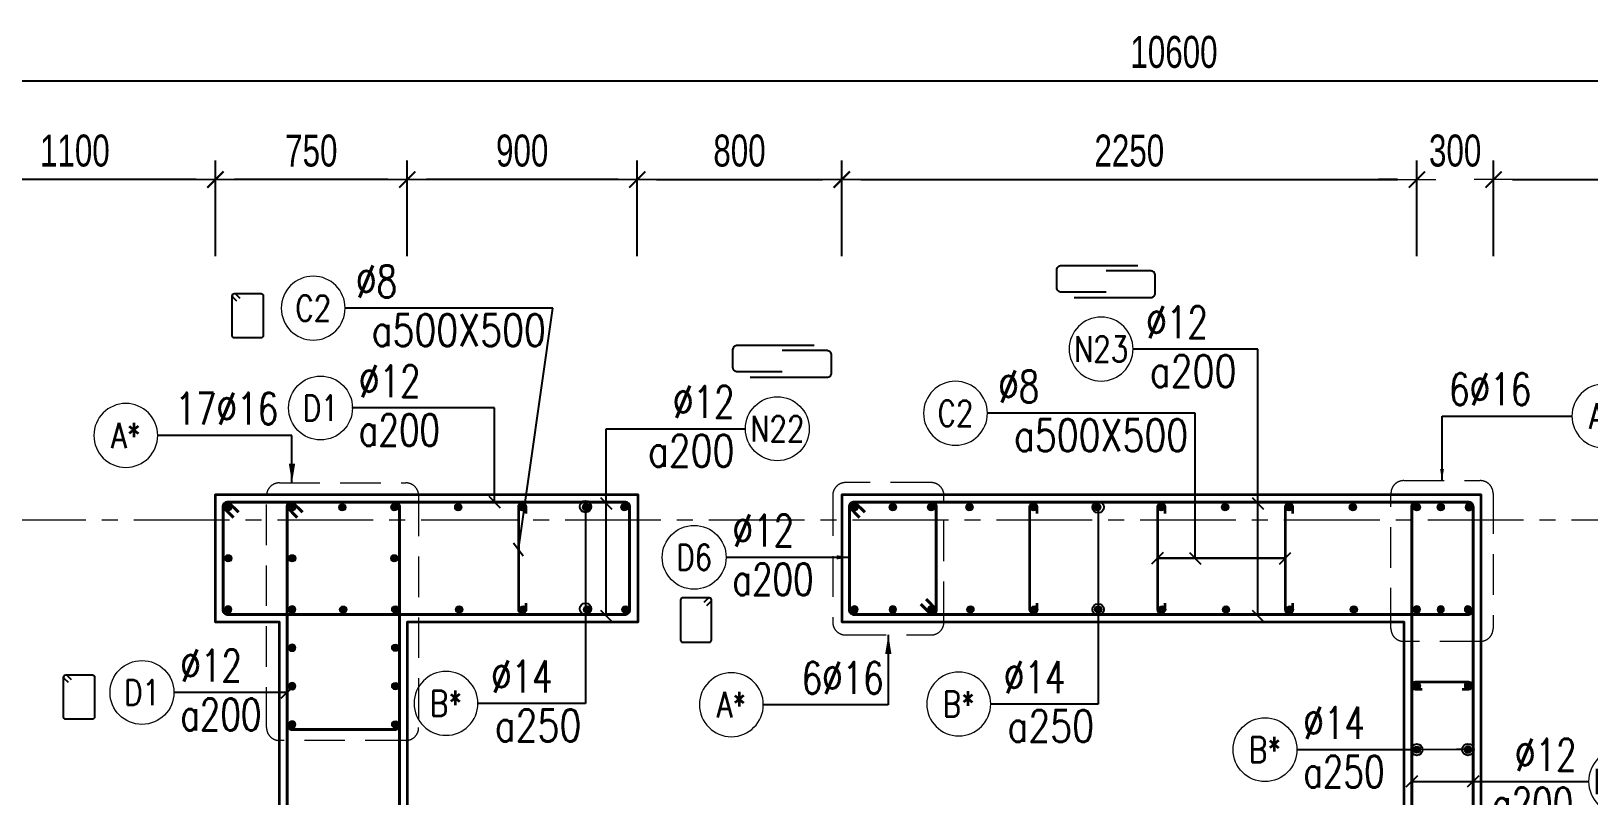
# Model space of a CAD drawing. Header units: millimetres. Extents: x 944027 to 981803, y -83026 to 82675.
# Drawn here: x 947700 to 953795, y -58965 to -55973 of the extents above; entities that cross this region are included whole.
import ezdxf
from ezdxf.enums import TextEntityAlignment as Align

# ---------------------------------------------------------------- set-up
doc = ezdxf.new("R2010")
doc.units = ezdxf.units.MM
doc.header["$MEASUREMENT"] = 0
doc.linetypes.add('HIDDEN2', pattern=[4.7625, 3.175, -1.5875])
doc.linetypes.add('HT_Grid$0$CENTER2', pattern=[1.125, 0.75, -0.125, 0.125, -0.125])
doc.layers.get('0').update_dxf_attribs({"lineweight": 20})
doc.layers.get('Defpoints').update_dxf_attribs({"color": 151, "lineweight": 9})
for name, color, linetype, lineweight in [('HT_Grid$0$NDC_S_AXIS', 5, 'HT_Grid$0$CENTER2', 13), ('KC-LEADER', 153, 'Continuous', 18), ('KC-THEP', 6, 'Continuous', 40), ('NDC_S_DIM', 1, 'Continuous', 15), ('NDC_S_HIDDEN', 8, 'HIDDEN2', 13), ('NDC_S_LEADER', 1, 'Continuous', 15), ('NDC_S_REBAR', 4, 'Continuous', 35), ('NDC_S_STIRRUP', 4, 'Continuous', 40), ('NDC_S_VN TEXT', 7, 'Continuous', 20), ('NDC_S_WALL', 6, 'Continuous', 35), ('OF_Core wall_1.2(B1-19F)$0$NDC_S_WALL', 6, 'Continuous', 35)]:
    doc.layers.add(name, color=color, linetype=linetype, lineweight=lineweight)
doc.layers.add('Leader', color=6, linetype='Continuous')
doc.layers.add('Ligature', color=1, linetype='Continuous')
doc.styles.add('NDC_ARIAL', font='arial.ttf', dxfattribs={"width": 0.85})
doc.styles.add('NDC_DIM', font='', dxfattribs={"width": 0.75})
doc.styles.add('NDC_EN TXT', font='romans.shx', dxfattribs={"width": 0.8})
doc.styles.get('NDC_DIM').set_extended_font_data('Dotum')
doc.dimstyles.new('NDC_1-50', dxfattribs={"dimscale": 50, "dimtxt": 2.5, "dimasz": 1, "dimexe": 1.5, "dimexo": 0, "dimgap": 0.8, "dimtad": 1, "dimdec": 0, "dimdsep": 46, "dimtxsty": 'NDC_ARIAL', "dimblk": 'DIMMARK', "dimcen": 49999.938995, "dimdle": 1.5, "dimclrd": 1, "dimclre": 1, "dimclrt": 3, "dimadec": 0, "dimazin": 0, "dimtfac": 1, "dimtdec": 0, "dimtix": 1, "dimtmove": 2, "dimatfit": 3, "dimfxl": 1, "dimarcsym": 0})
doc.dimstyles.new('NDC_dim_30', dxfattribs={"dimscale": 30, "dimtxt": 2.5, "dimasz": 1.5, "dimexe": 1.5, "dimexo": 2.5, "dimgap": 1, "dimtad": 1, "dimdec": 0, "dimzin": 0, "dimdsep": 46, "dimtxsty": 'NDC_DIM', "dimblk": 'DIMMARK', "dimcen": 0.09, "dimdle": 1.2, "dimclrd": 1, "dimclre": 1, "dimclrt": 3, "dimadec": 0, "dimazin": 0, "dimtfac": 1, "dimtdec": 0, "dimtix": 1, "dimtofl": 0, "dimtmove": 0, "dimatfit": 3, "dimfxl": 6, "dimfxlon": 1, "dimtolj": 1, "dimtzin": 0, "dimarcsym": 0})
doc.dimstyles.new('NDC_dim_50', dxfattribs={"dimscale": 50, "dimtxt": 2.5, "dimasz": 1.5, "dimexe": 1.5, "dimexo": 2.5, "dimgap": 1, "dimtad": 1, "dimdec": 0, "dimzin": 0, "dimdsep": 46, "dimtxsty": 'NDC_DIM', "dimblk": 'DIMMARK', "dimcen": 0.09, "dimdle": 1.2, "dimclrd": 1, "dimclre": 1, "dimclrt": 3, "dimadec": 0, "dimazin": 0, "dimtfac": 1, "dimtdec": 0, "dimtix": 1, "dimtofl": 0, "dimtmove": 0, "dimatfit": 3, "dimfxl": 6, "dimfxlon": 1, "dimtolj": 1, "dimtzin": 0, "dimarcsym": 0})

# ---------------------------------------------------------------- blocks, each defined once
blk = doc.blocks.new('THEP')
at = {"layer": 'KC-LEADER', "color": 6}
blk.add_circle((0, 0), 14, dxfattribs=at)
at = {"layer": 'KC-THEP'}
for p, q in [((-14, 0), (14, 0)), ((9.9, 9.9), (-9.9, -9.9)), ((-9.9, 9.9), (9.9, -9.9)), ((0, 14), (0, -14))]:
    blk.add_line(p, q, dxfattribs=at)
blk = doc.blocks.new('DIMMARK')
at = {"layer": 'NDC_S_DIM', "color": 1}
blk.add_line((-1.5, 0), (1, 0), dxfattribs=at)
at = {"layer": 'NDC_S_DIM', "color": 2, "const_width": 0.1}
blk.add_lwpolyline([(-0.424, -0.424), (0.424, 0.424)], dxfattribs=at)
blk = doc.blocks.new('*U11')
blk.add_circle((-2.5, 0), 2.5)
at = {"layer": 'NDC_S_VN TEXT', "color": 3, "style": 'NDC_EN TXT', "width": 0.75}
for tag, p in [('DK1', (0.5, 0.85)), ('KC1', (0.5, -2.97))]:
    blk.add_attdef(tag, p, '', height=2.5, dxfattribs=at)
at = {"layer": 'NDC_S_VN TEXT', "color": 7, "style": 'NDC_EN TXT', "width": 0.8}
blk.add_attdef('SH2', text='', height=2, dxfattribs=at).set_placement((-2.5, 0), align=Align.MIDDLE)
blk = doc.blocks.new('*U9')
blk.add_circle((2.5, 0), 2.5)
at = {"layer": 'NDC_S_VN TEXT', "color": 3, "style": 'NDC_EN TXT', "width": 0.75}
blk.add_attdef('DK2', text='', height=2.5, dxfattribs=at).set_placement((-0.85, 0.85), align=Align.RIGHT)
at = {"layer": 'NDC_S_VN TEXT', "color": 7, "style": 'NDC_EN TXT', "width": 0.8}
blk.add_attdef('SH3', text='', height=2, dxfattribs=at).set_placement((2.5, 0), align=Align.MIDDLE)
blk = doc.blocks.new('*U10')
blk.add_circle((2.5, 0), 2.5)
at = {"layer": 'NDC_S_VN TEXT', "color": 3, "style": 'NDC_EN TXT'}
for tag, width, p in [('DK2', 0.75, (-0.85, 0.85)), ('KC2', 0.8, (-0.85, -2.97))]:
    blk.add_attdef(tag, text='', height=2.5, dxfattribs=dict(at, width=width)).set_placement(p, align=Align.RIGHT)
at = {"layer": 'NDC_S_VN TEXT', "color": 7, "style": 'NDC_EN TXT', "width": 0.8}
blk.add_attdef('SH3', text='', height=2, dxfattribs=at).set_placement((2.5, 0), align=Align.MIDDLE)
blk = doc.blocks.new('*U13')
blk.add_circle((-2.5, 0), 2.5)
at = {"layer": 'NDC_S_VN TEXT', "color": 3, "style": 'NDC_EN TXT', "width": 0.75}
blk.add_attdef('DK1', (0.5, 0.85), '', height=2.5, dxfattribs=at)
at = {"layer": 'NDC_S_VN TEXT', "color": 7, "style": 'NDC_EN TXT', "width": 0.8}
blk.add_attdef('SH2', text='', height=2, dxfattribs=at).set_placement((-2.5, 0), align=Align.MIDDLE)
blk = doc.blocks.new('*D640')
at = {"layer": 'Defpoints', "color": 0, "transparency": 16777216}
for p in [(945183.5, -57785.4), (948671.5, -57785.4), (948686.8, -57885.4)]:
    blk.add_point(p, dxfattribs=at)
at = {"layer": 'NDC_S_DIM', "color": 1, "lineweight": -2, "transparency": 16777216}
for p, q in [((945183.5, -57710.4), (945183.5, -57635.4)), ((945483.5, -57785.4), (945108.5, -57785.4)), ((945483.5, -57885.4), (945108.5, -57885.4)), ((945183.5, -57960.4), (945183.5, -58035.4))]:
    blk.add_line(p, q, dxfattribs=at)
at = {"layer": 'NDC_S_DIM', "color": 1, "lineweight": -2, "transparency": 16777216, "xscale": 75, "yscale": 75, "zscale": 75}
for p, rotation in [((945183.5, -57785.4), 270), ((945183.5, -57885.4), 90)]:
    blk.add_blockref('DIMMARK', p, dxfattribs=dict(at, rotation=rotation))
at = {"layer": 'NDC_S_DIM', "color": 3, "transparency": 16777216, "insert": (945070.9, -57835.4), "char_height": 125, "attachment_point": 5, "rotation": 90, "style": 'NDC_DIM'}
blk.add_mtext('\\A1;100', dxfattribs=at)
blk = doc.blocks.new('*D641')
at = {"layer": 'Defpoints', "color": 0, "transparency": 16777216}
for p in [(944801.6, -57885.4), (948686.8, -57885.4), (948664.1, -66885.4)]:
    blk.add_point(p, dxfattribs=at)
at = {"layer": 'NDC_S_DIM', "color": 1, "lineweight": -2, "transparency": 16777216}
for p, q in [((945101.6, -57885.4), (944726.6, -57885.4)), ((944801.6, -66810.4), (944801.6, -57960.4)), ((945101.6, -66885.4), (944726.6, -66885.4))]:
    blk.add_line(p, q, dxfattribs=at)
at = {"layer": 'NDC_S_DIM', "color": 1, "lineweight": -2, "transparency": 16777216, "xscale": 75, "yscale": 75, "zscale": 75}
for p, rotation in [((944801.6, -57885.4), 90), ((944801.6, -66885.4), 270)]:
    blk.add_blockref('DIMMARK', p, dxfattribs=dict(at, rotation=rotation))
at = {"layer": 'NDC_S_DIM', "color": 3, "transparency": 16777216, "insert": (944689, -62385.4), "char_height": 125, "attachment_point": 5, "rotation": 90, "style": 'NDC_DIM'}
blk.add_mtext('\\A1;9000', dxfattribs=at)
blk = doc.blocks.new('*D653')
at = {"layer": 'Defpoints', "color": 0, "transparency": 16777216}
for p in [(953421.5, -56553.8), (953121.5, -58285.4), (953421.5, -58285.4)]:
    blk.add_point(p, dxfattribs=at)
at = {"layer": 'NDC_S_DIM', "color": 1, "lineweight": -2, "transparency": 16777216}
for p, q in [((953121.5, -56853.8), (953121.5, -56478.8)), ((953421.5, -56853.8), (953421.5, -56478.8)), ((953046.5, -56553.8), (952971.5, -56553.8)), ((953496.5, -56553.8), (953571.5, -56553.8))]:
    blk.add_line(p, q, dxfattribs=at)
at = {"layer": 'NDC_S_DIM', "color": 1, "lineweight": -2, "transparency": 16777216, "xscale": 75, "yscale": 75, "zscale": 75}
blk.add_blockref('DIMMARK', (953121.5, -56553.8), dxfattribs=at)
at = {"layer": 'NDC_S_DIM', "color": 1, "lineweight": -2, "transparency": 16777216, "xscale": 75, "yscale": 75, "zscale": 75, "rotation": 180}
blk.add_blockref('DIMMARK', (953421.5, -56553.8), dxfattribs=at)
at = {"layer": 'NDC_S_DIM', "color": 3, "transparency": 16777216, "insert": (953271.5, -56441.2), "char_height": 125, "attachment_point": 5, "style": 'NDC_DIM'}
blk.add_mtext('\\A1;300', dxfattribs=at)
blk = doc.blocks.new('*D654')
at = {"layer": 'Defpoints', "color": 0, "transparency": 16777216}
for p in [(950871.8, -56553.8), (950071.5, -57815.4), (950871.8, -57815.4)]:
    blk.add_point(p, dxfattribs=at)
at = {"layer": 'NDC_S_DIM', "color": 1, "lineweight": -2, "transparency": 16777216}
for p, q in [((950071.5, -56853.8), (950071.5, -56478.8)), ((950871.8, -56853.8), (950871.8, -56478.8)), ((950146.5, -56553.8), (950796.8, -56553.8))]:
    blk.add_line(p, q, dxfattribs=at)
at = {"layer": 'NDC_S_DIM', "color": 1, "lineweight": -2, "transparency": 16777216, "xscale": 75, "yscale": 75, "zscale": 75, "rotation": 180}
blk.add_blockref('DIMMARK', (950071.5, -56553.8), dxfattribs=at)
at = {"layer": 'NDC_S_DIM', "color": 1, "lineweight": -2, "transparency": 16777216, "xscale": 75, "yscale": 75, "zscale": 75}
blk.add_blockref('DIMMARK', (950871.8, -56553.8), dxfattribs=at)
at = {"layer": 'NDC_S_DIM', "color": 3, "transparency": 16777216, "insert": (950471.7, -56441.2), "char_height": 125, "attachment_point": 5, "style": 'NDC_DIM'}
blk.add_mtext('\\A1;800', dxfattribs=at)
blk = doc.blocks.new('*D655')
at = {"layer": 'Defpoints', "color": 0, "transparency": 16777216}
for p in [(953121.5, -56553.8), (950871.8, -57815.4), (953121.5, -58285.4)]:
    blk.add_point(p, dxfattribs=at)
at = {"layer": 'NDC_S_DIM', "color": 1, "lineweight": -2, "transparency": 16777216}
for p, q in [((950871.8, -56853.8), (950871.8, -56478.8)), ((953121.5, -56853.8), (953121.5, -56478.8)), ((950946.8, -56553.8), (953046.5, -56553.8))]:
    blk.add_line(p, q, dxfattribs=at)
at = {"layer": 'NDC_S_DIM', "color": 1, "lineweight": -2, "transparency": 16777216, "xscale": 75, "yscale": 75, "zscale": 75, "rotation": 180}
blk.add_blockref('DIMMARK', (950871.8, -56553.8), dxfattribs=at)
at = {"layer": 'NDC_S_DIM', "color": 1, "lineweight": -2, "transparency": 16777216, "xscale": 75, "yscale": 75, "zscale": 75}
blk.add_blockref('DIMMARK', (953121.5, -56553.8), dxfattribs=at)
at = {"layer": 'NDC_S_DIM', "color": 3, "transparency": 16777216, "insert": (951996.7, -56441.2), "char_height": 125, "attachment_point": 5, "style": 'NDC_DIM'}
blk.add_mtext('\\A1;2250', dxfattribs=at)
blk = doc.blocks.new('*D656')
at = {"layer": 'Defpoints', "color": 0, "transparency": 16777216}
for p in [(957471.5, -56167.9), (957471.5, -57071), (946871.5, -57865.2)]:
    blk.add_point(p, dxfattribs=at)
at = {"layer": 'NDC_S_DIM', "color": 1, "lineweight": -2, "transparency": 16777216}
for p, q in [((946871.5, -56467.9), (946871.5, -56092.9)), ((957471.5, -56467.9), (957471.5, -56092.9)), ((946946.5, -56167.9), (957396.5, -56167.9))]:
    blk.add_line(p, q, dxfattribs=at)
at = {"layer": 'NDC_S_DIM', "color": 1, "lineweight": -2, "transparency": 16777216, "xscale": 75, "yscale": 75, "zscale": 75, "rotation": 180}
blk.add_blockref('DIMMARK', (946871.5, -56167.9), dxfattribs=at)
at = {"layer": 'NDC_S_DIM', "color": 1, "lineweight": -2, "transparency": 16777216, "xscale": 75, "yscale": 75, "zscale": 75}
blk.add_blockref('DIMMARK', (957471.5, -56167.9), dxfattribs=at)
at = {"layer": 'NDC_S_DIM', "color": 3, "transparency": 16777216, "insert": (952171.5, -56055.3), "char_height": 125, "attachment_point": 5, "style": 'NDC_DIM'}
blk.add_mtext('\\A1;10600', dxfattribs=at)
blk = doc.blocks.new('*D659')
at = {"layer": 'Defpoints', "color": 0, "ltscale": 200, "transparency": 16777216}
for p in [(949171.5, -56553.8), (950071.5, -57815.4), (949171.5, -58285.4)]:
    blk.add_point(p, dxfattribs=at)
at = {"layer": 'NDC_S_DIM', "color": 1, "lineweight": -2, "ltscale": 200, "transparency": 16777216}
for p, q in [((949171.5, -56853.8), (949171.5, -56478.8)), ((950071.5, -56853.8), (950071.5, -56478.8)), ((949996.5, -56553.8), (949246.5, -56553.8))]:
    blk.add_line(p, q, dxfattribs=at)
at = {"layer": 'NDC_S_DIM', "color": 1, "lineweight": -2, "ltscale": 200, "transparency": 16777216, "xscale": 75, "yscale": 75, "zscale": 75, "rotation": 180}
blk.add_blockref('DIMMARK', (949171.5, -56553.8), dxfattribs=at)
at = {"layer": 'NDC_S_DIM', "color": 1, "lineweight": -2, "ltscale": 200, "transparency": 16777216, "xscale": 75, "yscale": 75, "zscale": 75}
blk.add_blockref('DIMMARK', (950071.5, -56553.8), dxfattribs=at)
at = {"layer": 'NDC_S_DIM', "color": 3, "ltscale": 200, "transparency": 16777216, "insert": (949621.5, -56441.2), "char_height": 125, "attachment_point": 5, "style": 'NDC_DIM'}
blk.add_mtext('\\A1;900', dxfattribs=at)
blk = doc.blocks.new('*D660')
at = {"layer": 'Defpoints', "color": 0, "ltscale": 200, "transparency": 16777216}
for p in [(948421.5, -56553.8), (948421.5, -57785.4), (949171.5, -58285.4)]:
    blk.add_point(p, dxfattribs=at)
at = {"layer": 'NDC_S_DIM', "color": 1, "lineweight": -2, "ltscale": 200, "transparency": 16777216}
for p, q in [((948421.5, -56853.8), (948421.5, -56478.8)), ((949171.5, -56853.8), (949171.5, -56478.8)), ((949096.5, -56553.8), (948496.5, -56553.8))]:
    blk.add_line(p, q, dxfattribs=at)
at = {"layer": 'NDC_S_DIM', "color": 1, "lineweight": -2, "ltscale": 200, "transparency": 16777216, "xscale": 75, "yscale": 75, "zscale": 75, "rotation": 180}
blk.add_blockref('DIMMARK', (948421.5, -56553.8), dxfattribs=at)
at = {"layer": 'NDC_S_DIM', "color": 1, "lineweight": -2, "ltscale": 200, "transparency": 16777216, "xscale": 75, "yscale": 75, "zscale": 75}
blk.add_blockref('DIMMARK', (949171.5, -56553.8), dxfattribs=at)
at = {"layer": 'NDC_S_DIM', "color": 3, "ltscale": 200, "transparency": 16777216, "insert": (948796.5, -56441.2), "char_height": 125, "attachment_point": 5, "style": 'NDC_DIM'}
blk.add_mtext('\\A1;750', dxfattribs=at)
blk = doc.blocks.new('A$C72321851')
at = {"layer": 'Ligature'}
for points in [[(-60.9, -129.3), (-60.9, 170.9, -0.414214), (-43.3, 188.5), (25.8, 188.5, -0.414214), (43.4, 170.9), (43.4, -4.3)], [(-39.7, -4.3), (-39.7, -179.5, 0.414214), (-22.1, -197.1), (47, -197.1, 0.414214), (64.6, -179.5), (64.6, 120.7)]]:
    blk.add_lwpolyline(points, format="xyb", dxfattribs=at)
blk = doc.blocks.new('*D612')
at = {"layer": 'Defpoints', "color": 0, "ltscale": 200, "transparency": 16777216}
for p in [(954771.5, -56553.8), (953421.5, -58285.4), (954771.5, -58285.4)]:
    blk.add_point(p, dxfattribs=at)
at = {"layer": 'NDC_S_DIM', "color": 1, "lineweight": -2, "ltscale": 200, "transparency": 16777216}
for p, q in [((953421.5, -56853.8), (953421.5, -56478.8)), ((954771.5, -56853.8), (954771.5, -56478.8)), ((953496.5, -56553.8), (954696.5, -56553.8))]:
    blk.add_line(p, q, dxfattribs=at)
at = {"layer": 'NDC_S_DIM', "color": 1, "lineweight": -2, "ltscale": 200, "transparency": 16777216, "xscale": 75, "yscale": 75, "zscale": 75, "rotation": 180}
blk.add_blockref('DIMMARK', (953421.5, -56553.8), dxfattribs=at)
at = {"layer": 'NDC_S_DIM', "color": 1, "lineweight": -2, "ltscale": 200, "transparency": 16777216, "xscale": 75, "yscale": 75, "zscale": 75}
blk.add_blockref('DIMMARK', (954771.5, -56553.8), dxfattribs=at)
at = {"layer": 'NDC_S_DIM', "color": 3, "ltscale": 200, "transparency": 16777216, "insert": (954096.5, -56441.2), "char_height": 125, "attachment_point": 5, "style": 'NDC_DIM'}
blk.add_mtext('\\A1;1350', dxfattribs=at)
blk = doc.blocks.new('*D621')
at = {"layer": 'Defpoints', "color": 0, "ltscale": 200, "transparency": 16777216}
for p in [(948686.8, -57885.4), (945183.5, -58285.4), (949171.5, -58285.4)]:
    blk.add_point(p, dxfattribs=at)
at = {"layer": 'NDC_S_DIM', "color": 1, "lineweight": -2, "ltscale": 200, "transparency": 16777216}
for p, q in [((945483.5, -57885.4), (945108.5, -57885.4)), ((945183.5, -57960.4), (945183.5, -58210.4)), ((945483.5, -58285.4), (945108.5, -58285.4))]:
    blk.add_line(p, q, dxfattribs=at)
at = {"layer": 'NDC_S_DIM', "color": 1, "lineweight": -2, "ltscale": 200, "transparency": 16777216, "xscale": 75, "yscale": 75, "zscale": 75}
for p, rotation in [((945183.5, -57885.4), 90), ((945183.5, -58285.4), 270)]:
    blk.add_blockref('DIMMARK', p, dxfattribs=dict(at, rotation=rotation))
at = {"layer": 'NDC_S_DIM', "color": 3, "ltscale": 200, "transparency": 16777216, "insert": (945070.9, -58085.4), "char_height": 125, "attachment_point": 5, "rotation": 90, "style": 'NDC_DIM'}
blk.add_mtext('\\A1;400', dxfattribs=at)
blk = doc.blocks.new('*D622')
at = {"layer": 'Defpoints', "color": 0, "ltscale": 200, "transparency": 16777216}
for p in [(949171.5, -58285.4), (945183.5, -59985.4), (949171.5, -59985.4)]:
    blk.add_point(p, dxfattribs=at)
at = {"layer": 'NDC_S_DIM', "color": 1, "lineweight": -2, "ltscale": 200, "transparency": 16777216}
for p, q in [((945483.5, -58285.4), (945108.5, -58285.4)), ((945183.5, -58360.4), (945183.5, -59910.4)), ((945483.5, -59985.4), (945108.5, -59985.4))]:
    blk.add_line(p, q, dxfattribs=at)
at = {"layer": 'NDC_S_DIM', "color": 1, "lineweight": -2, "ltscale": 200, "transparency": 16777216, "xscale": 75, "yscale": 75, "zscale": 75}
for p, rotation in [((945183.5, -58285.4), 90), ((945183.5, -59985.4), 270)]:
    blk.add_blockref('DIMMARK', p, dxfattribs=dict(at, rotation=rotation))
at = {"layer": 'NDC_S_DIM', "color": 3, "ltscale": 200, "transparency": 16777216, "insert": (945070.9, -59135.4), "char_height": 125, "attachment_point": 5, "rotation": 90, "style": 'NDC_DIM'}
blk.add_mtext('\\A1;1700', dxfattribs=at)
blk = doc.blocks.new('*D763')
at = {"layer": 'Defpoints', "color": 0, "ltscale": 200, "transparency": 16777216}
for p in [(947321.5, -56553.8), (948421.5, -57785.4), (947321.5, -57934.7)]:
    blk.add_point(p, dxfattribs=at)
at = {"layer": 'NDC_S_DIM', "color": 1, "lineweight": -2, "ltscale": 200, "transparency": 16777216}
for p, q in [((947321.5, -56853.8), (947321.5, -56478.8)), ((948421.5, -56853.8), (948421.5, -56478.8)), ((948346.5, -56553.8), (947396.5, -56553.8))]:
    blk.add_line(p, q, dxfattribs=at)
at = {"layer": 'NDC_S_DIM', "color": 1, "lineweight": -2, "ltscale": 200, "transparency": 16777216, "xscale": 75, "yscale": 75, "zscale": 75, "rotation": 180}
blk.add_blockref('DIMMARK', (947321.5, -56553.8), dxfattribs=at)
at = {"layer": 'NDC_S_DIM', "color": 1, "lineweight": -2, "ltscale": 200, "transparency": 16777216, "xscale": 75, "yscale": 75, "zscale": 75}
blk.add_blockref('DIMMARK', (948421.5, -56553.8), dxfattribs=at)
at = {"layer": 'NDC_S_DIM', "color": 3, "ltscale": 200, "transparency": 16777216, "insert": (947871.5, -56441.2), "char_height": 125, "attachment_point": 5, "style": 'NDC_DIM'}
blk.add_mtext('\\A1;1100', dxfattribs=at)

msp = doc.modelspace()

# ---------------------------------------------------------------- linework, layer by layer
at = {"layer": 'HT_Grid$0$NDC_S_AXIS', "ltscale": 500}
msp.add_line((944726.6, -57885.4), (962802.4, -57885.4), dxfattribs=at)
at = {"layer": 'Ligature'}
for points in [[(948505.7, -57029.9), (948489.7, -57013.9, -0.668179), (948495.5, -57000), (948600.1, -57000, -0.414214), (948608.3, -57008.1), (948608.3, -57165.2, -0.414214), (948600.1, -57173.4), (948495.5, -57173.4, -0.414214), (948487.3, -57165.2), (948487.3, -57008.1, -0.668179), (948501.3, -57002.4), (948517.2, -57018.3)], [(950343.5, -58220.1), (950359.5, -58204.2, 0.668179), (950353.7, -58190.2), (950249.1, -58190.2, 0.414214), (950240.9, -58198.4), (950240.9, -58355.5, 0.414214), (950249.1, -58363.7), (950353.7, -58363.7, 0.414214), (950361.9, -58355.5), (950361.9, -58198.4, 0.668179), (950347.9, -58192.6), (950332, -58208.6)], [(947845.9, -58521.4), (947830, -58505.4, -0.668179), (947835.7, -58491.5), (947940.4, -58491.5, -0.414214), (947948.5, -58499.6), (947948.5, -58656.7, -0.414214), (947940.4, -58664.9), (947835.7, -58664.9, -0.414214), (947827.6, -58656.7), (947827.6, -58499.6, -0.668179), (947841.5, -58493.9), (947857.5, -58509.8)]]:
    msp.add_lwpolyline(points, format="xyb", dxfattribs=at)
at = {"layer": 'NDC_S_HIDDEN', "ltscale": 50}
for points in [[(948671.4, -57740.5), (949166.4, -57740.5, -0.414214), (949216.4, -57790.5), (949216.4, -58698, -0.414214), (949166.4, -58748), (948671.4, -58748, -0.414214), (948621.4, -58698), (948621.4, -57790.5, -0.414214)], [(951221.5, -57739.3), (950886.3, -57739.3, 0.414214), (950836.3, -57789.3), (950836.3, -58285.4, 0.414214), (950886.3, -58335.4), (951221.5, -58335.4, 0.414214), (951271.5, -58285.4), (951271.5, -57789.3, 0.414214)], [(953070.3, -57731.6), (953369.9, -57731.6, -0.414214), (953419.9, -57781.6), (953419.9, -58310.4, -0.414214), (953369.9, -58360.4), (953070.3, -58360.4, -0.414214), (953020.3, -58310.4), (953020.3, -57781.6, -0.414214)]]:
    msp.add_lwpolyline(points, format="xyb", close=True, dxfattribs=at)
at = {"layer": 'NDC_S_REBAR'}
for points in [[(949636.5, -57860.4), (949636.5, -57835.4, 1), (949606.5, -57835.4), (949606.5, -58235.4, 1), (949636.5, -58235.4), (949636.5, -58210.4)], [(951636.5, -57860.4), (951636.5, -57835.4, 1), (951606.5, -57835.4), (951606.5, -58235.4, 1), (951636.5, -58235.4), (951636.5, -58210.4)], [(952136.5, -57860.4), (952136.5, -57835.4, 1), (952106.5, -57835.4), (952106.5, -58235.4, 1), (952136.5, -58235.4), (952136.5, -58210.4)], [(952636.5, -57860.4), (952636.5, -57835.4, 1), (952606.5, -57835.4), (952606.5, -58235.4, 1), (952636.5, -58235.4), (952636.5, -58210.4)], [(953142, -58549.2), (953117, -58549.2, -1), (953117, -58519.2), (953324.1, -58519.2, -1), (953324.1, -58549.2), (953299.1, -58549.2)]]:
    msp.add_lwpolyline(points, format="xyb", dxfattribs=at)
at = {"layer": 'NDC_S_STIRRUP'}
for points in [[(948511.5, -57855.4), (948471.5, -57815.4, 0.414214), (948451.5, -57835.4), (948451.5, -58235.4, 0.414214), (948471.5, -58255.4), (950021.5, -58255.4, 0.414214), (950041.5, -58235.4), (950041.5, -57835.4, 0.414214), (950021.5, -57815.4), (948471.5, -57815.4, 0.414214), (948451.5, -57835.4), (948491.5, -57875.4)], [(948741.5, -57875.4), (948701.5, -57835.4, -0.414214), (948721.5, -57815.4), (949121.5, -57815.4, -0.414214), (949141.5, -57835.4), (949141.5, -58685.3, -0.414214), (949121.5, -58705.3), (948721.5, -58705.3, -0.414214), (948701.5, -58685.3), (948701.5, -57835.4, -0.414214), (948721.5, -57815.4), (948761.5, -57855.4)], [(948741.5, -57875.4), (948701.5, -57835.4, -0.414214), (948721.5, -57815.4), (949121.5, -57815.4, -0.414214), (949141.5, -57835.4), (949141.5, -66935.4, -0.414214), (949121.5, -66955.4), (948721.5, -66955.4, -0.414214), (948701.5, -66935.4), (948701.5, -57835.4, -0.414214), (948721.5, -57815.4), (948761.5, -57855.4)], [(951201.5, -58195.4), (951241.5, -58235.4, -0.414214), (951221.5, -58255.4), (950921.5, -58255.4, -0.414214), (950901.5, -58235.4), (950901.5, -57835.4, -0.414214), (950921.5, -57815.4), (951221.5, -57815.4, -0.414214), (951241.5, -57835.4), (951241.5, -58235.4, -0.414214), (951221.5, -58255.4), (951181.5, -58215.4)], [(950961.5, -57855.4), (950921.5, -57815.4, 0.414214), (950901.5, -57835.4), (950901.5, -58235.4, 0.414214), (950921.5, -58255.4), (953321.5, -58255.4, 0.414214), (953341.5, -58235.4), (953341.5, -57835.4, 0.414214), (953321.5, -57815.4), (950921.5, -57815.4, 0.414214), (950901.5, -57835.4), (950941.5, -57875.4)], [(953301.5, -60195.4), (953341.5, -60235.4, -0.414214), (953321.5, -60255.4), (953121.5, -60255.4, -0.414214), (953101.5, -60235.4), (953101.5, -57835.4, -0.414214), (953121.5, -57815.4), (953321.5, -57815.4, -0.414214), (953341.5, -57835.4), (953341.5, -60235.4, -0.414214), (953321.5, -60255.4), (953281.5, -60215.4)]]:
    msp.add_lwpolyline(points, format="xyb", dxfattribs=at)
at = {"layer": 'NDC_S_WALL', "ltscale": 10}
msp.add_lwpolyline([(948671.5, -66485.4), (948671.5, -58285.4), (948421.5, -58285.4), (948421.5, -57785.4), (950073.8, -57785.4), (950073.8, -58285.4), (949171.5, -58285.4), (949171.5, -59985.4), (953071.5, -59985.4), (953071.5, -58285.4), (950873.8, -58285.4), (950873.8, -57785.4), (953371.5, -57785.4), (953371.5, -60285.4), (952171.5, -60285.4), (952171.5, -60935.4), (951871.5, -60935.4), (951871.5, -60285.4), (949171.5, -60285.4), (949171.5, -65685.4)], dxfattribs=at)

# ---------------------------------------------------------------- block references
at = {"layer": 'KC-THEP'}
for p, rotation in [((948471.5, -57835.4), 9.668564436380946), ((948721.5, -57835.4), 9.668564436380946), ((948917.9, -57836.1), 9.66856443638095), ((949121.5, -57835.4), 9.66856443638095), ((949371.5, -57835.4), 9.66856443638095), ((949621.5, -57835.4), 9.66856443638095), ((949871.5, -57835.4), 9.66856443638095), ((950021.5, -57835.4), 9.66856443638095), ((950921.5, -57835.4), 189.6685644363809), ((951071.5, -57835.4), 189.6685644363809), ((951221.5, -57835.4), 189.6685644363809), ((951371.5, -57835.4), 9.66856443638095), ((951621.5, -57835.4), 9.66856443638095), ((951871.5, -57835.4), 9.66856443638095), ((952121.5, -57835.4), 9.66856443638095), ((952371.5, -57835.4), 9.66856443638095), ((952621.5, -57835.4), 9.66856443638095), ((952871.5, -57835.4), 9.66856443638095), ((953121.5, -57835.4), 9.668564436380946), ((953215.1, -57835.4), 9.668564436380946), ((948471.5, -58035.4), 9.668564436380946), ((948721.5, -58035.4), 9.668564436380946), ((949121.5, -58035.4), 9.66856443638095), ((948921.4, -58236.1), 9.66856443638095), ((949125, -58235.4), 9.66856443638095), ((949375, -58235.4), 9.66856443638095), ((949625, -58235.4), 9.66856443638095), ((949875, -58235.4), 9.66856443638095), ((950025, -58235.4), 9.66856443638095), ((951375, -58235.4), 9.66856443638095), ((951625, -58235.4), 9.66856443638095), ((951875, -58235.4), 9.66856443638095), ((952125, -58235.4), 9.66856443638095), ((952375, -58235.4), 9.66856443638095), ((952625, -58235.4), 9.66856443638095), ((952875, -58235.4), 9.66856443638095), ((949125, -58385.4), 9.66856443638095), ((949125, -58535.4), 9.66856443638095), ((953121.5, -58534.2), 189.6685644363809), ((949125, -58685.4), 9.66856443638095), ((953121.5, -58784.2), 189.6685644363809)]:
    msp.add_blockref('THEP', p, dxfattribs=dict(at, rotation=rotation))
at = {"layer": 'KC-THEP', "xscale": -1}
for p, rotation in [((953325, -57835.4), 170.331435563619), ((948471.5, -58235.4), 170.331435563619), ((948721.5, -58235.4), 170.331435563619), ((950921.5, -58235.4), 350.3314355636191), ((951071.5, -58235.4), 350.3314355636191), ((951221.5, -58235.4), 350.3314355636191), ((953121.5, -58235.4), 170.331435563619), ((953215.1, -58235.4), 170.331435563619), ((953321.5, -58235.4), 170.331435563619), ((948721.5, -58385.4), 170.331435563619), ((948721.5, -58535.4), 170.331435563619), ((953321.5, -58533.9), 350.3314355636191), ((948721.5, -58685.4), 170.331435563619), ((953321.5, -58783.9), 350.3314355636191)]:
    msp.add_blockref('THEP', p, dxfattribs=dict(at, rotation=rotation))
at = {"layer": 'Leader', "xscale": -1, "rotation": 270.0000000000001}
for p in [(951910, -56954.8), (950643.3, -57266.6)]:
    msp.add_blockref('A$C72321851', p, dxfattribs=at)
at = {"layer": 'NDC_S_VN TEXT'}
ref = msp.add_blockref('*U10', (948928.9, -57056.9), dxfattribs=dict(at, xscale=-50, yscale=50, zscale=50))
ref.add_attrib('SH3', 'C2', dxfattribs={"color": 7, "height": 100, "style": 'NDC_EN TXT', "width": 0.8}).set_placement((948803.9, -57056.9), align=Align.MIDDLE)
ref.add_attrib('DK2', '%%c8', dxfattribs={"color": 3, "height": 125, "style": 'NDC_EN TXT', "width": 0.75}).set_placement((949132.1, -57014.6), align=Align.RIGHT)
ref.add_attrib('KC2', 'a500X500', dxfattribs={"color": 3, "height": 125, "style": 'NDC_EN TXT', "width": 0.8}).set_placement((949714.2, -57205.5), align=Align.RIGHT)
ref = msp.add_blockref('*U10', (952011.4, -57216.9), dxfattribs=dict(at, xscale=-50, yscale=50, zscale=50))
ref.add_attrib('SH3', 'N23', dxfattribs={"color": 7, "height": 100, "style": 'NDC_EN TXT', "width": 0.8}).set_placement((951886.4, -57216.9), align=Align.MIDDLE)
ref.add_attrib('DK2', '%%C12', dxfattribs={"color": 3, "height": 125, "style": 'NDC_EN TXT', "width": 0.75}).set_placement((952303.9, -57174.6), align=Align.RIGHT)
ref.add_attrib('KC2', 'a200', dxfattribs={"color": 3, "height": 125, "style": 'NDC_EN TXT', "width": 0.8}).set_placement((952415.8, -57365.5), align=Align.RIGHT)
at = {"layer": 'NDC_S_VN TEXT', "xscale": 50, "yscale": 50, "zscale": 50}
for name, p, values in [('*U11', (948957.6, -57447.5), {'SH2': 'D1', 'DK1': '%%C12', 'KC1': 'a200'}), ('*U10', (950494.7, -57528.7), {'SH3': 'N22', 'DK2': '%%C12', 'KC2': 'a200'}), ('*U11', (950419.3, -58031.7), {'SH2': 'D6', 'DK1': '%%C12', 'KC1': 'a200'}), ('*U11', (948258.9, -58560.4), {'SH2': 'D1', 'DK1': '%%C12', 'KC1': 'a200'}), ('*U11', (952652.6, -58784.2), {'SH2': 'B*', 'DK1': '%%C14', 'KC1': 'a250'})]:
    msp.add_blockref(name, p, dxfattribs=at).add_auto_attribs(values)
at = {"layer": 'NDC_S_VN TEXT'}
ref = msp.add_blockref('*U10', (951441.7, -57468.1), dxfattribs=dict(at, xscale=-50, yscale=50, zscale=50))
ref.add_attrib('SH3', 'C2', dxfattribs={"color": 7, "height": 100, "style": 'NDC_EN TXT', "width": 0.8}).set_placement((951316.7, -57468.1), align=Align.MIDDLE)
ref.add_attrib('DK2', '%%c8', dxfattribs={"color": 3, "height": 125, "style": 'NDC_EN TXT', "width": 0.75}).set_placement((951644.9, -57425.8), align=Align.RIGHT)
ref.add_attrib('KC2', 'a500X500', dxfattribs={"color": 3, "height": 125, "style": 'NDC_EN TXT', "width": 0.8}).set_placement((952227.1, -57616.7), align=Align.RIGHT)
ref = msp.add_blockref('*U13', (953728.4, -57478.9), dxfattribs=dict(at, xscale=-50, yscale=50, zscale=50))
ref.add_attrib('SH2', 'A*', dxfattribs={"color": 7, "height": 100, "style": 'NDC_EN TXT', "width": 0.8}).set_placement((953853.4, -57478.9), align=Align.MIDDLE)
ref.add_attrib('DK1', '6%%C16', (953248, -57436.6), dxfattribs={"color": 3, "height": 125, "style": 'NDC_EN TXT', "width": 0.75})
ref = msp.add_blockref('*U9', (948195.7, -57554.9), dxfattribs=dict(at, xscale=-50, yscale=50, zscale=50))
ref.add_attrib('SH3', 'A*', dxfattribs={"color": 7, "height": 100, "style": 'NDC_EN TXT', "width": 0.8}).set_placement((948070.7, -57554.9), align=Align.MIDDLE)
ref.add_attrib('DK2', '17%%C16', dxfattribs={"color": 3, "height": 125, "style": 'NDC_EN TXT', "width": 0.75}).set_placement((948666.7, -57512.6), align=Align.RIGHT)
ref = msp.add_blockref('*U10', (949448.4, -58603), dxfattribs=dict(at, xscale=-50, yscale=50, zscale=50))
ref.add_attrib('SH3', 'B*', dxfattribs={"color": 7, "height": 100, "style": 'NDC_EN TXT', "width": 0.8}).set_placement((949323.4, -58603), align=Align.MIDDLE)
ref.add_attrib('DK2', '%%C14', dxfattribs={"color": 3, "height": 125, "style": 'NDC_EN TXT', "width": 0.75}).set_placement((949740.9, -58560.7), align=Align.RIGHT)
ref.add_attrib('KC2', 'a250', dxfattribs={"color": 3, "height": 125, "style": 'NDC_EN TXT', "width": 0.8}).set_placement((949852.9, -58751.6), align=Align.RIGHT)
ref = msp.add_blockref('*U9', (950564.9, -58608.3), dxfattribs=dict(at, xscale=-50, yscale=50, zscale=50))
ref.add_attrib('SH3', 'A*', dxfattribs={"color": 7, "height": 100, "style": 'NDC_EN TXT', "width": 0.8}).set_placement((950439.9, -58608.3), align=Align.MIDDLE)
ref.add_attrib('DK2', '6%%C16', dxfattribs={"color": 3, "height": 125, "style": 'NDC_EN TXT', "width": 0.75}).set_placement((951036, -58566), align=Align.RIGHT)
ref = msp.add_blockref('*U10', (951454.4, -58605.4), dxfattribs=dict(at, xscale=-50, yscale=50, zscale=50))
ref.add_attrib('SH3', 'B*', dxfattribs={"color": 7, "height": 100, "style": 'NDC_EN TXT', "width": 0.8}).set_placement((951329.4, -58605.4), align=Align.MIDDLE)
ref.add_attrib('DK2', '%%C14', dxfattribs={"color": 3, "height": 125, "style": 'NDC_EN TXT', "width": 0.75}).set_placement((951746.9, -58563.1), align=Align.RIGHT)
ref.add_attrib('KC2', 'a250', dxfattribs={"color": 3, "height": 125, "style": 'NDC_EN TXT', "width": 0.8}).set_placement((951858.8, -58754), align=Align.RIGHT)
ref = msp.add_blockref('*U11', (953793.7, -58908.6), dxfattribs=dict(at, xscale=-50, yscale=50, zscale=50))
ref.add_attrib('SH2', 'N11', dxfattribs={"color": 7, "height": 100, "style": 'NDC_EN TXT', "width": 0.8}).set_placement((953918.7, -58908.6), align=Align.MIDDLE)
ref.add_attrib('DK1', '%%C12', (953505.3, -58866.4), dxfattribs={"color": 3, "height": 125, "style": 'NDC_EN TXT', "width": 0.75})
ref.add_attrib('KC1', 'a200', (953416.1, -59057.3), dxfattribs={"color": 3, "height": 125, "style": 'NDC_EN TXT', "width": 0.75})

# ---------------------------------------------------------------- dimensions: what is measured, and where the dimension line sits
at = {"layer": 'NDC_S_DIM'}
dim = msp.add_linear_dim(base=(957471.5, -56167.9), p1=(946871.5, -57865.2), p2=(957471.5, -57071), dimstyle='NDC_dim_50', dxfattribs=at)
dim.commit()
dim.dimension.update_dxf_attribs({"geometry": '*D656', "text_midpoint": (952171.5, -56055.3)})
at = {"layer": 'NDC_S_DIM', "ltscale": 200}
for base, p1, p2, picture, middle in [((947321.5, -56553.8), (948421.5, -57785.4), (947321.5, -57934.7), '*D763', (947871.5, -56441.2)), ((948421.5, -56553.8), (949171.5, -58285.4), (948421.5, -57785.4), '*D660', (948796.5, -56441.2)), ((949171.5, -56553.8), (950071.5, -57815.4), (949171.5, -58285.4), '*D659', (949621.5, -56441.2)), ((954771.5, -56553.8), (953421.5, -58285.4), (954771.5, -58285.4), '*D612', (954096.5, -56441.2))]:
    dim = msp.add_linear_dim(base=base, p1=p1, p2=p2, dimstyle='NDC_dim_50', override={"dimtmove": 1}, dxfattribs=at)
    dim.commit()
    dim.dimension.update_dxf_attribs({"geometry": picture, "text_midpoint": middle})
at = {"layer": 'NDC_S_DIM'}
for base, p1, p2, picture, middle in [((950871.8, -56553.8), (950071.5, -57815.4), (950871.8, -57815.4), '*D654', (950471.7, -56441.2)), ((953121.5, -56553.8), (950871.8, -57815.4), (953121.5, -58285.4), '*D655', (951996.7, -56441.2)), ((953421.5, -56553.8), (953121.5, -58285.4), (953421.5, -58285.4), '*D653', (953271.5, -56441.2))]:
    dim = msp.add_linear_dim(base=base, p1=p1, p2=p2, dimstyle='NDC_dim_50', override={"dimtmove": 1}, dxfattribs=at)
    dim.commit()
    dim.dimension.update_dxf_attribs({"geometry": picture, "text_midpoint": middle})
for base, p1, p2, picture, middle in [((945183.5, -57785.4), (948686.8, -57885.4), (948671.5, -57785.4), '*D640', (945070.9, -57835.4)), ((944801.6, -57885.4), (948664.1, -66885.4), (948686.8, -57885.4), '*D641', (944689, -62385.4))]:
    dim = msp.add_linear_dim(base=base, p1=p1, p2=p2, angle=90, dimstyle='NDC_dim_50', dxfattribs=at)
    dim.commit()
    dim.dimension.update_dxf_attribs({"geometry": picture, "text_midpoint": middle})
at = {"layer": 'NDC_S_DIM', "ltscale": 200}
for base, p1, p2, picture, middle in [((945183.5, -58285.4), (948686.8, -57885.4), (949171.5, -58285.4), '*D621', (945070.9, -58085.4)), ((945183.5, -59985.4), (949171.5, -58285.4), (949171.5, -59985.4), '*D622', (945070.9, -59135.4))]:
    dim = msp.add_linear_dim(base=base, p1=p1, p2=p2, angle=90, dimstyle='NDC_dim_50', override={"dimtmove": 1}, dxfattribs=at)
    dim.commit()
    dim.dimension.update_dxf_attribs({"geometry": picture, "text_midpoint": middle})

# ---------------------------------------------------------------- leaders
at = {"layer": 'NDC_S_LEADER'}
for points, dimstyle, override in [([(949606.5, -58000.8), (949741.7, -57056.9), (948928.9, -57056.9)], 'NDC_dim_30', {"dimtad": 0, "dimldrblk": 'Oblique'}), ([(952499.6, -58260.6), (952499.6, -57217.1), (952011.4, -57217.9)], 'NDC_dim_30', {"dimtad": 0, "dimldrblk": 'Oblique'}), ([(952499.6, -57820.6), (952499.6, -57217.1), (952011.4, -57217.9)], 'NDC_dim_30', {"dimtad": 0, "dimldrblk": 'Oblique'}), ([(949513.2, -57815.4), (949513.2, -57447.5), (948955.5, -57447.5)], 'NDC_dim_30', {"dimtad": 0, "dimldrblk": 'Oblique'}), ([(952254.6, -58035.4), (952254.6, -57468.1), (951441.7, -57468.1)], 'NDC_dim_30', {"dimtad": 0, "dimldrblk": 'Oblique'}), ([(953220.1, -57731.6), (953220.1, -57478.9), (953728.4, -57478.9)], 'NDC_dim_30', {"dimtad": 0}), ([(949950, -58260.6), (949950, -57528.8), (950494.7, -57528.8)], 'NDC_dim_30', {"dimtad": 0, "dimldrblk": 'Oblique'}), ([(949950, -57820.6), (949950, -57528.8), (950494.7, -57528.8)], 'NDC_dim_30', {"dimtad": 0, "dimldrblk": 'Oblique'}), ([(949869.1, -57833.3), (949869.1, -58603.1), (949448.4, -58603.1)], 'NDC_dim_30', {"dimgap": 1, "dimtad": 0, "dimldrblk": 'Origin'}), ([(951875, -57835.7), (951875, -58605.6), (951454.4, -58605.6)], 'NDC_dim_30', {"dimgap": 1, "dimtad": 0, "dimldrblk": 'Origin'}), ([(952106.5, -58035.4), (952606.5, -58035.4)], 'NDC_dim_30', {"dimtad": 0, "dimldrblk": 'Oblique'}), ([(952606.5, -58035.4), (952106.5, -58035.4)], 'NDC_dim_30', {"dimtad": 0, "dimldrblk": 'Oblique'}), ([(950901.5, -58031.7), (950419.3, -58031.7)], 'NDC_1-50', {"dimgap": 0.8, "dimtad": 0}), ([(949869.1, -58233.3), (949869.1, -58603.1), (949448.4, -58603.1)], 'NDC_dim_30', {"dimgap": 1, "dimtad": 0, "dimldrblk": 'Origin'}), ([(951875, -58235.7), (951875, -58605.6), (951454.4, -58605.6)], 'NDC_dim_30', {"dimgap": 1, "dimtad": 0, "dimldrblk": 'Origin'}), ([(948701.5, -58560.4), (948256.8, -58560.4)], 'NDC_dim_30', {"dimtad": 0, "dimldrblk": 'Oblique'}), ([(953321.5, -58783.9), (952652.6, -58784.2)], 'NDC_dim_30', {"dimtad": 0, "dimldrblk": 'Origin'}), ([(953121.5, -58784.2), (952652.6, -58784.2)], 'NDC_dim_30', {"dimtad": 0, "dimldrblk": 'Origin'}), ([(953101.5, -58908.8), (953793.7, -58908.8)], 'NDC_dim_30', {"dimtad": 0, "dimldrblk": 'Oblique'}), ([(953341.5, -58908.8), (953793.7, -58908.8)], 'NDC_dim_30', {"dimtad": 0, "dimldrblk": 'Oblique'})]:
    msp.add_leader(points, dimstyle=dimstyle, override=override, dxfattribs=at)
at = {"layer": 'OF_Core wall_1.2(B1-19F)$0$NDC_S_WALL', "ltscale": 200}
for points in [[(948720.9, -57740.5), (948720.9, -57554.9), (948195.7, -57554.9)], [(951053.9, -58335.4), (951053.9, -58608.3), (950564.9, -58608.3)]]:
    msp.add_leader(points, dimstyle='NDC_dim_50', override={"dimgap": 1, "dimtad": 0}, dxfattribs=at)

doc.saveas('drawing.dxf')
